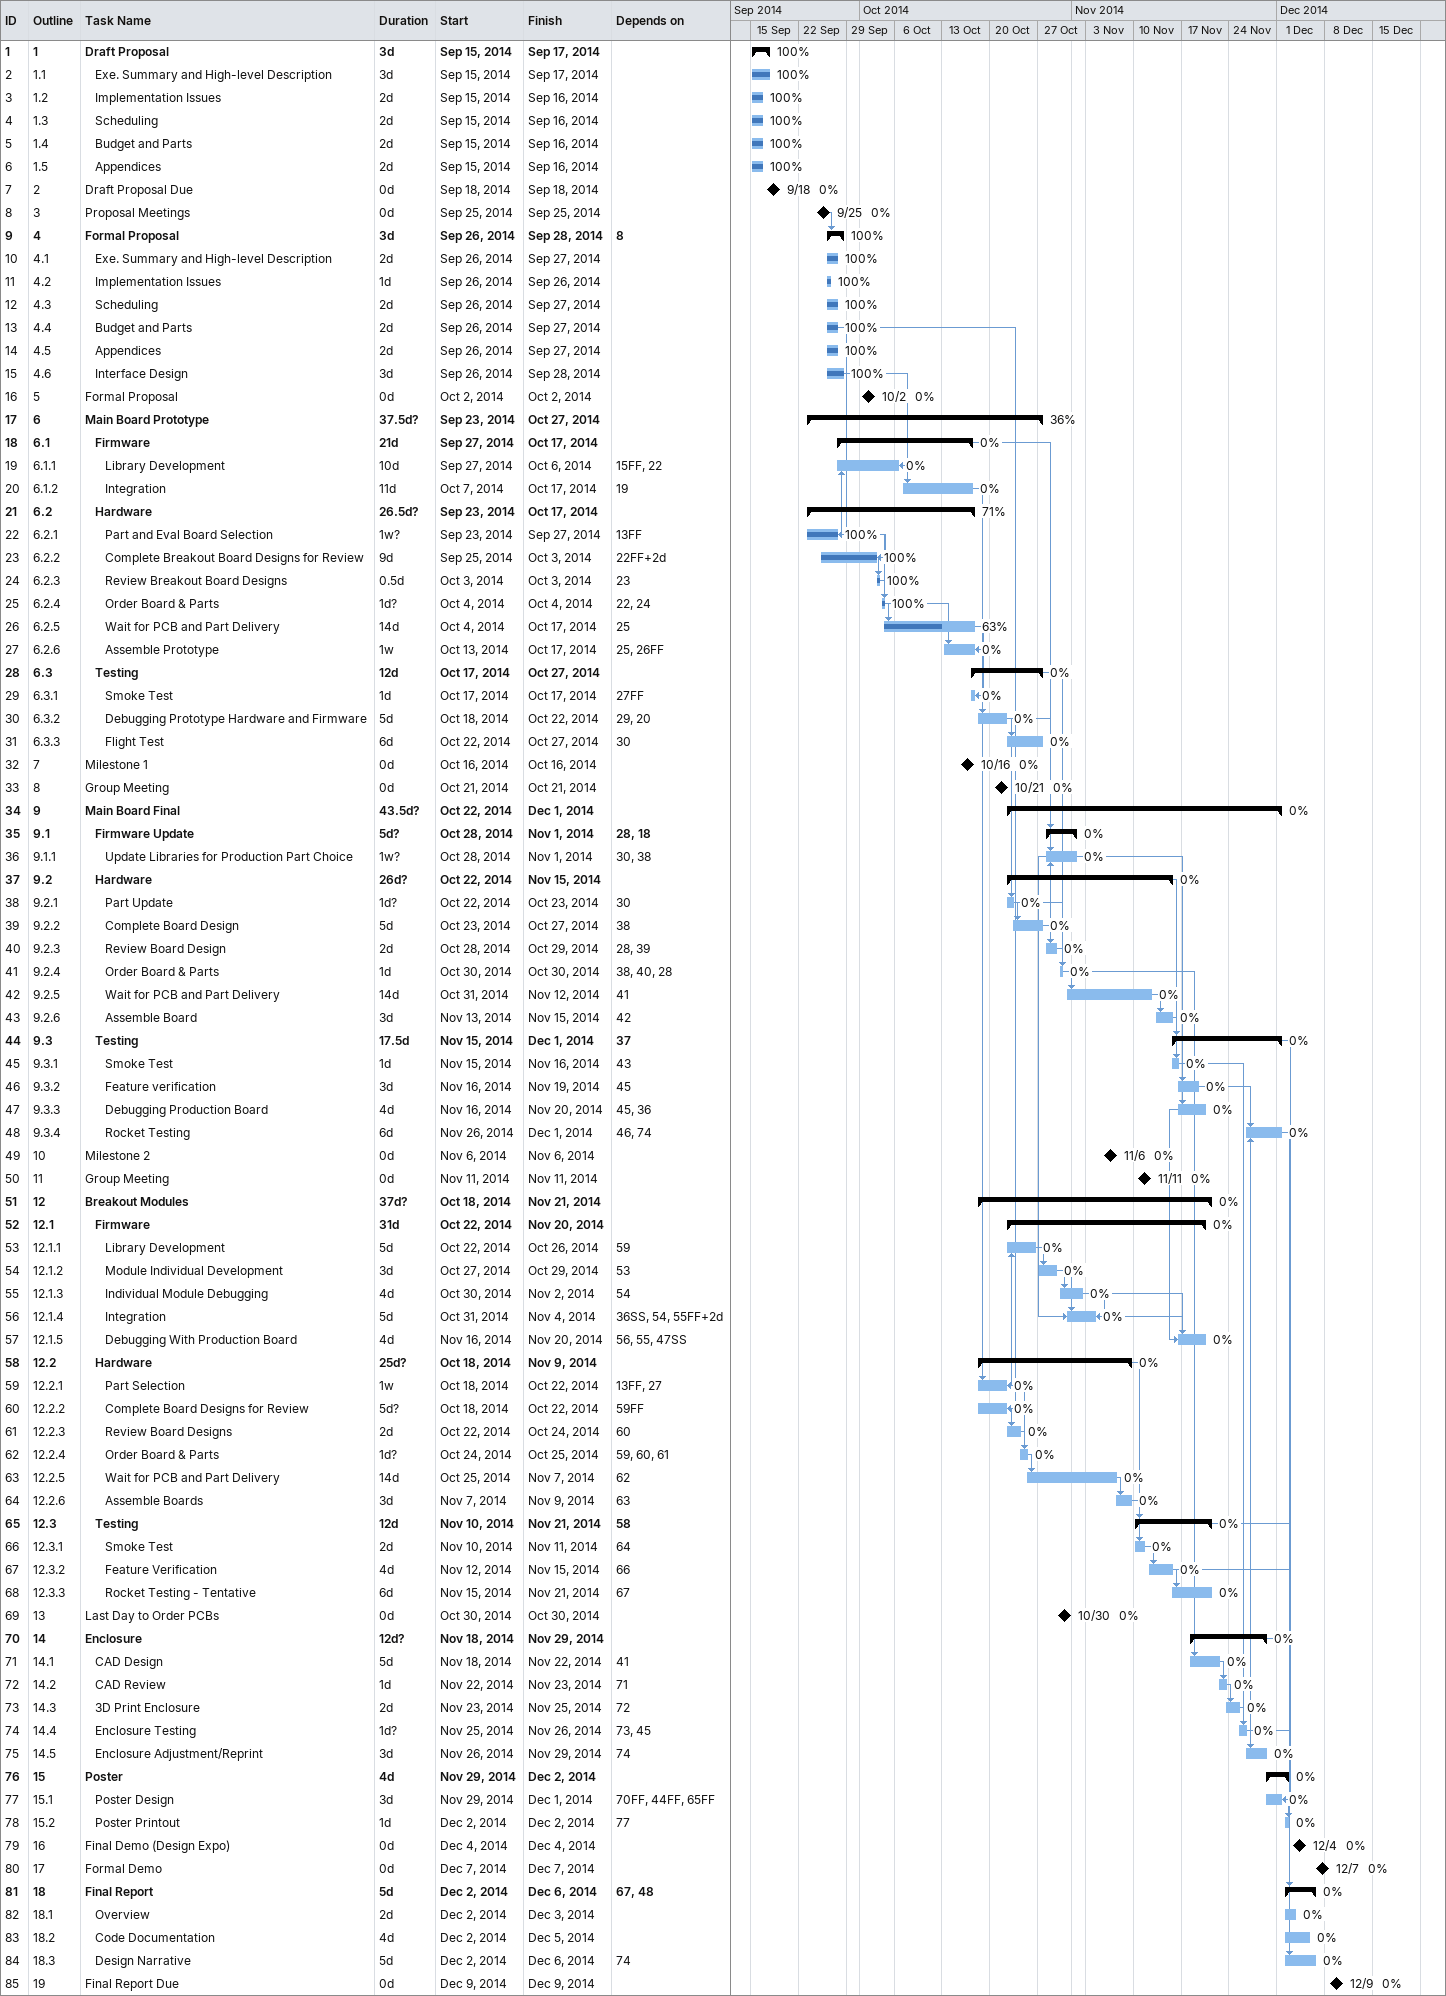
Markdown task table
| ID | WBS | Task | Duration | Start | Finish | Predecessors | % complete |
|---|---|---|---|---|---|---|---|
| 1 | 1 | **Draft Proposal** | 3d | 2014-09-15 | 2014-09-17 |  | 100 |
| 2 | 1.1 | Exe. Summary and High-level Description | 3d | 2014-09-15 | 2014-09-17 |  | 100 |
| 3 | 1.2 | Implementation Issues | 2d | 2014-09-15 | 2014-09-16 |  | 100 |
| 4 | 1.3 | Scheduling | 2d | 2014-09-15 | 2014-09-16 |  | 100 |
| 5 | 1.4 | Budget and Parts | 2d | 2014-09-15 | 2014-09-16 |  | 100 |
| 6 | 1.5 | Appendices | 2d | 2014-09-15 | 2014-09-16 |  | 100 |
| 7 | 2 | Draft Proposal Due | 0d | 2014-09-18 | 2014-09-18 |  | 0 |
| 8 | 3 | Proposal Meetings | 0d | 2014-09-25 | 2014-09-25 |  | 0 |
| 9 | 4 | **Formal Proposal** | 3d | 2014-09-26 | 2014-09-28 | 8 | 100 |
| 10 | 4.1 | Exe. Summary and High-level Description | 2d | 2014-09-26 | 2014-09-27 |  | 100 |
| 11 | 4.2 | Implementation Issues | 1d | 2014-09-26 | 2014-09-26 |  | 100 |
| 12 | 4.3 | Scheduling | 2d | 2014-09-26 | 2014-09-27 |  | 100 |
| 13 | 4.4 | Budget and Parts | 2d | 2014-09-26 | 2014-09-27 |  | 100 |
| 14 | 4.5 | Appendices | 2d | 2014-09-26 | 2014-09-27 |  | 100 |
| 15 | 4.6 | Interface Design | 3d | 2014-09-26 | 2014-09-28 |  | 100 |
| 16 | 5 | Formal Proposal | 0d | 2014-10-02 | 2014-10-02 |  | 0 |
| 17 | 6 | **Main Board Prototype** | 37.5d? | 2014-09-23 | 2014-10-27 |  | 36 |
| 18 | 6.1 | **Firmware** | 21d | 2014-09-27 | 2014-10-17 |  | 0 |
| 19 | 6.1.1 | Library Development | 10d | 2014-09-27 | 2014-10-06 | 15FF, 22 | 0 |
| 20 | 6.1.2 | Integration | 11d | 2014-10-07 | 2014-10-17 | 19 | 0 |
| 21 | 6.2 | **Hardware** | 26.5d? | 2014-09-23 | 2014-10-17 |  | 71 |
| 22 | 6.2.1 | Part and Eval Board Selection | 1w? | 2014-09-23 | 2014-09-27 | 13FF | 100 |
| 23 | 6.2.2 | Complete Breakout Board Designs for Review | 9d | 2014-09-25 | 2014-10-03 | 22FF+2d | 100 |
| 24 | 6.2.3 | Review Breakout Board Designs | 0.5d | 2014-10-03 | 2014-10-03 | 23 | 100 |
| 25 | 6.2.4 | Order Board & Parts | 1d? | 2014-10-04 | 2014-10-04 | 22, 24 | 100 |
| 26 | 6.2.5 | Wait for PCB and Part Delivery | 14d | 2014-10-04 | 2014-10-17 | 25 | 63 |
| 27 | 6.2.6 | Assemble Prototype | 1w | 2014-10-13 | 2014-10-17 | 25, 26FF | 0 |
| 28 | 6.3 | **Testing** | 12d | 2014-10-17 | 2014-10-27 |  | 0 |
| 29 | 6.3.1 | Smoke Test | 1d | 2014-10-17 | 2014-10-17 | 27FF | 0 |
| 30 | 6.3.2 | Debugging Prototype Hardware and Firmware | 5d | 2014-10-18 | 2014-10-22 | 29, 20 | 0 |
| 31 | 6.3.3 | Flight Test | 6d | 2014-10-22 | 2014-10-27 | 30 | 0 |
| 32 | 7 | Milestone 1 | 0d | 2014-10-16 | 2014-10-16 |  | 0 |
| 33 | 8 | Group Meeting | 0d | 2014-10-21 | 2014-10-21 |  | 0 |
| 34 | 9 | **Main Board Final** | 43.5d? | 2014-10-22 | 2014-12-01 |  | 0 |
| 35 | 9.1 | **Firmware Update** | 5d? | 2014-10-28 | 2014-11-01 | 28, 18 | 0 |
| 36 | 9.1.1 | Update Libraries for Production Part Choice | 1w? | 2014-10-28 | 2014-11-01 | 30, 38 | 0 |
| 37 | 9.2 | **Hardware** | 26d? | 2014-10-22 | 2014-11-15 |  | 0 |
| 38 | 9.2.1 | Part Update | 1d? | 2014-10-22 | 2014-10-23 | 30 | 0 |
| 39 | 9.2.2 | Complete Board Design | 5d | 2014-10-23 | 2014-10-27 | 38 | 0 |
| 40 | 9.2.3 | Review Board Design | 2d | 2014-10-28 | 2014-10-29 | 28, 39 | 0 |
| 41 | 9.2.4 | Order Board & Parts | 1d | 2014-10-30 | 2014-10-30 | 38, 40, 28 | 0 |
| 42 | 9.2.5 | Wait for PCB and Part Delivery | 14d | 2014-10-31 | 2014-11-12 | 41 | 0 |
| 43 | 9.2.6 | Assemble Board | 3d | 2014-11-13 | 2014-11-15 | 42 | 0 |
| 44 | 9.3 | **Testing** | 17.5d | 2014-11-15 | 2014-12-01 | 37 | 0 |
| 45 | 9.3.1 | Smoke Test | 1d | 2014-11-15 | 2014-11-16 | 43 | 0 |
| 46 | 9.3.2 | Feature verification | 3d | 2014-11-16 | 2014-11-19 | 45 | 0 |
| 47 | 9.3.3 | Debugging Production Board | 4d | 2014-11-16 | 2014-11-20 | 45, 36 | 0 |
| 48 | 9.3.4 | Rocket Testing | 6d | 2014-11-26 | 2014-12-01 | 46, 74 | 0 |
| 49 | 10 | Milestone 2 | 0d | 2014-11-06 | 2014-11-06 |  | 0 |
| 50 | 11 | Group Meeting | 0d | 2014-11-11 | 2014-11-11 |  | 0 |
| 51 | 12 | **Breakout Modules** | 37d? | 2014-10-18 | 2014-11-21 |  | 0 |
| 52 | 12.1 | **Firmware** | 31d | 2014-10-22 | 2014-11-20 |  | 0 |
| 53 | 12.1.1 | Library Development | 5d | 2014-10-22 | 2014-10-26 | 59 | 0 |
| 54 | 12.1.2 | Module Individual Development | 3d | 2014-10-27 | 2014-10-29 | 53 | 0 |
| 55 | 12.1.3 | Individual Module Debugging | 4d | 2014-10-30 | 2014-11-02 | 54 | 0 |
| 56 | 12.1.4 | Integration | 5d | 2014-10-31 | 2014-11-04 | 36SS, 54, 55FF+2d | 0 |
| 57 | 12.1.5 | Debugging With Production Board | 4d | 2014-11-16 | 2014-11-20 | 56, 55, 47SS | 0 |
| 58 | 12.2 | **Hardware** | 25d? | 2014-10-18 | 2014-11-09 |  | 0 |
| 59 | 12.2.1 | Part Selection | 1w | 2014-10-18 | 2014-10-22 | 13FF, 27 | 0 |
| 60 | 12.2.2 | Complete Board Designs for Review | 5d? | 2014-10-18 | 2014-10-22 | 59FF | 0 |
| 61 | 12.2.3 | Review Board Designs | 2d | 2014-10-22 | 2014-10-24 | 60 | 0 |
| 62 | 12.2.4 | Order Board & Parts | 1d? | 2014-10-24 | 2014-10-25 | 59, 60, 61 | 0 |
| 63 | 12.2.5 | Wait for PCB and Part Delivery | 14d | 2014-10-25 | 2014-11-07 | 62 | 0 |
| 64 | 12.2.6 | Assemble Boards | 3d | 2014-11-07 | 2014-11-09 | 63 | 0 |
| 65 | 12.3 | **Testing** | 12d | 2014-11-10 | 2014-11-21 | 58 | 0 |
| 66 | 12.3.1 | Smoke Test | 2d | 2014-11-10 | 2014-11-11 | 64 | 0 |
| 67 | 12.3.2 | Feature Verification | 4d | 2014-11-12 | 2014-11-15 | 66 | 0 |
| 68 | 12.3.3 | Rocket Testing - Tentative | 6d | 2014-11-15 | 2014-11-21 | 67 | 0 |
| 69 | 13 | Last Day to Order PCBs | 0d | 2014-10-30 | 2014-10-30 |  | 0 |
| 70 | 14 | **Enclosure** | 12d? | 2014-11-18 | 2014-11-29 |  | 0 |
| 71 | 14.1 | CAD Design | 5d | 2014-11-18 | 2014-11-22 | 41 | 0 |
| 72 | 14.2 | CAD Review | 1d | 2014-11-22 | 2014-11-23 | 71 | 0 |
| 73 | 14.3 | 3D Print Enclosure | 2d | 2014-11-23 | 2014-11-25 | 72 | 0 |
| 74 | 14.4 | Enclosure Testing | 1d? | 2014-11-25 | 2014-11-26 | 73, 45 | 0 |
| 75 | 14.5 | Enclosure Adjustment/Reprint | 3d | 2014-11-26 | 2014-11-29 | 74 | 0 |
| 76 | 15 | **Poster** | 4d | 2014-11-29 | 2014-12-02 |  | 0 |
| 77 | 15.1 | Poster Design | 3d | 2014-11-29 | 2014-12-01 | 70FF, 44FF, 65FF | 0 |
| 78 | 15.2 | Poster Printout | 1d | 2014-12-02 | 2014-12-02 | 77 | 0 |
| 79 | 16 | Final Demo (Design Expo) | 0d | 2014-12-04 | 2014-12-04 |  | 0 |
| 80 | 17 | Formal Demo | 0d | 2014-12-07 | 2014-12-07 |  | 0 |
| 81 | 18 | **Final Report** | 5d | 2014-12-02 | 2014-12-06 | 67, 48 | 0 |
| 82 | 18.1 | Overview | 2d | 2014-12-02 | 2014-12-03 |  | 0 |
| 83 | 18.2 | Code Documentation | 4d | 2014-12-02 | 2014-12-05 |  | 0 |
| 84 | 18.3 | Design Narrative | 5d | 2014-12-02 | 2014-12-06 | 74 | 0 |
| 85 | 19 | Final Report Due | 0d | 2014-12-09 | 2014-12-09 |  | 0 |
